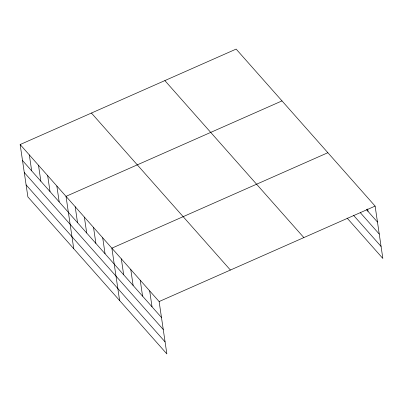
<?xml version="1.0" encoding="UTF-8"?>
<svg xmlns="http://www.w3.org/2000/svg" width="403" height="403" viewBox="0 0 403 403"><rect width="100%" height="100%" fill="white"/><g stroke="black" fill="none" stroke-linecap="round" stroke-linejoin="round"><path stroke-width="0.6" d="M20.15 144.546L159.125 301.545L166.857 353.91L27.883 196.906L20.15 144.546L236.143 49.09L375.117 206.094L382.85 258.454L347.104 218.073M282.004 100.901L66.011 196.357L73.744 248.716M327.866 152.712L111.873 248.167L119.605 300.527M159.125 301.545L375.117 206.094M366.382 209.53L377.475 222.063M360.347 212.719L379.248 234.072M353.547 215.343L381.077 246.445M164.862 80.59L303.842 237.594M91.426 113.047L230.405 270.045M22.508 160.51L161.487 317.514M24.281 172.519L163.26 329.523M26.109 184.896L165.084 341.9M367.662 208.93L368.025 211.384M149.674 290.87L152.032 306.839M140.224 280.196L142.581 296.16M130.774 269.516L133.131 285.485M121.323 258.842L123.681 274.811M102.705 237.805L105.062 253.769M93.531 227.443L95.889 243.407M84.358 217.081L86.716 233.045M75.185 206.719L77.542 222.683M56.838 185.995L59.196 201.958M47.67 175.632L50.027 191.596M38.497 165.27L40.854 181.234M29.323 154.908L31.681 170.872"/></g></svg>
